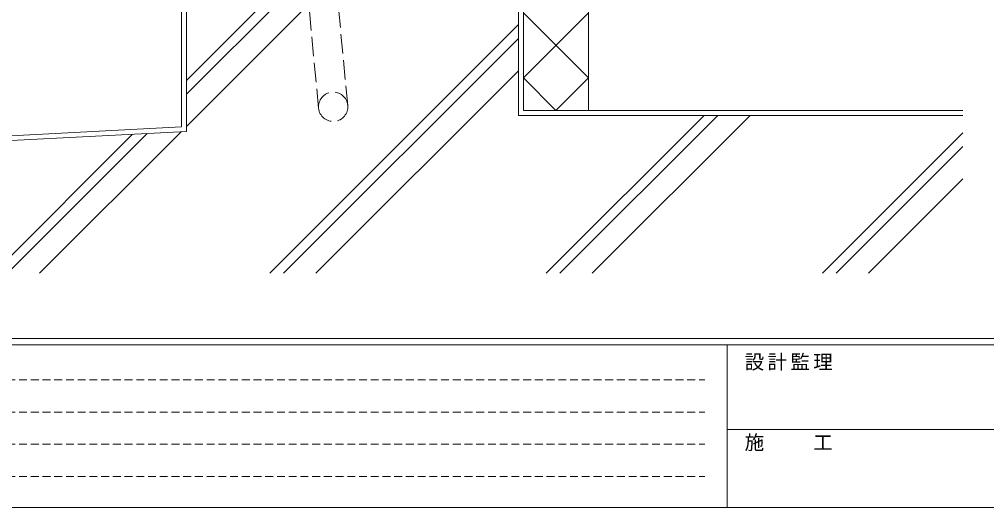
# Model space of a CAD drawing. Units: millimetres, scale not verified. Extents: x -594 to 539, y -420 to 386.
# Drawn here: x -439.4 to -142.3, y -420 to -270 of the extents above; entities that cross this region are included whole.
import ezdxf

# ---------------------------------------------------------------- set-up
doc = ezdxf.new("R2010")
doc.units = ezdxf.units.MM
doc.header["$LTSCALE"] = 2
doc.linetypes.add('DASHED1', pattern=[1.8, 1.2, -0.6])
doc.linetypes.add('DASHED3', pattern=[4, 3, -1])
for name, color, linetype, lineweight in [('0-1_YKK_ZWAK', 7, 'Continuous', 9), ('0-5_YSS_K', 3, 'Continuous', 9), ('0-6_YKK_13', 4, 'Continuous', 9)]:
    doc.layers.add(name, color=color, linetype=linetype, lineweight=lineweight)
doc.styles.add('ＭＳ ゴシック', font='')
doc.styles.get('ＭＳ ゴシック').set_extended_font_data('MS Gothic')

msp = doc.modelspace()

# ---------------------------------------------------------------- linework, layer by layer
at = {"layer": '0-1_YKK_ZWAK'}
for p, q in [((510, -368), (-590, -368)), ((456, -370), (-590, -370)), ((-222, -370), (-222, -420)), ((-222, -395.999), (-38, -395.999)), ((-590, -420), (456, -420))]:
    msp.add_line(p, q, dxfattribs=at)
at = {"layer": '0-1_YKK_ZWAK', "linetype": 'DASHED1'}
for p, q in [((-583.43, -380.732), (-228.87, -380.732)), ((-583.43, -390.63), (-228.87, -390.63)), ((-583.43, -400.528), (-228.87, -400.528)), ((-583.43, -410.426), (-228.87, -410.426))]:
    msp.add_line(p, q, dxfattribs=at)
at = {"layer": '0-5_YSS_K'}
for p, q in [((-284.574, -298), (-284.574, -248)), ((-264.574, -248), (-264.574, -298)), ((-286.074, -299.5), (-286.074, -249.65)), ((-339.929, -254.779), (-388.074, -302.924)), ((-389.574, -303), (-389.574, -258)), ((-350.87, -255.821), (-388.074, -293.024)), ((-355.56, -256.267), (-388.074, -288.782)), ((-388.074, -304.423), (-388.074, -259.364)), ((-284.574, -268), (-264.574, -288)), ((-264.574, -268), (-284.574, -288)), ((-286.074, -271.634), (-362.44, -348)), ((-286.074, -275.877), (-358.197, -348)), ((-286.074, -285.776), (-348.297, -348)), ((-284.574, -288), (-274.574, -298)), ((-264.574, -288), (-274.573, -298)), ((-286.074, -299.5), (-149.574, -299.5)), ((-284.574, -298), (-149.574, -298)), ((-229.086, -299.5), (-277.587, -348)), ((-224.844, -299.5), (-273.344, -348)), ((-214.944, -299.5), (-263.444, -348)), ((-389.574, -303), (-560, -311.932)), ((-387.997, -304.419), (-560, -313.434)), ((-404.581, -305.289), (-447.293, -348)), ((-400.103, -305.054), (-443.05, -348)), ((-389.656, -304.506), (-433.15, -348)), ((-149.574, -304.84), (-192.733, -348)), ((-149.574, -309.083), (-188.491, -348)), ((-149.574, -318.982), (-178.591, -348))]:
    msp.add_line(p, q, dxfattribs=at)
at = {"layer": '0-6_YKK_13', "linetype": 'DASHED3'}
for p, q in [((-347.467, -297.285), (-350.975, -260.452)), ((-338.508, -296.432), (-342.016, -259.598))]:
    msp.add_line(p, q, dxfattribs=at)
for start, end in [(5.43999, 185.43999), (185.43999, 5.43999)]:
    msp.add_arc((-342.988, -296.858), 4.5, start, end, dxfattribs=at)

# ---------------------------------------------------------------- texts
at = {"layer": '0-1_YKK_ZWAK', "char_height": 4.399, "attachment_point": 7, "style": 'ＭＳ ゴシック'}
for s, insert in [('\\T1.17;設計監理', (-216.615, -377.904)), ('\\T1.17;施\u3000\u3000工', (-216.615, -402.649))]:
    msp.add_mtext(s, dxfattribs=dict(at, insert=insert))

doc.saveas('drawing.dxf')
